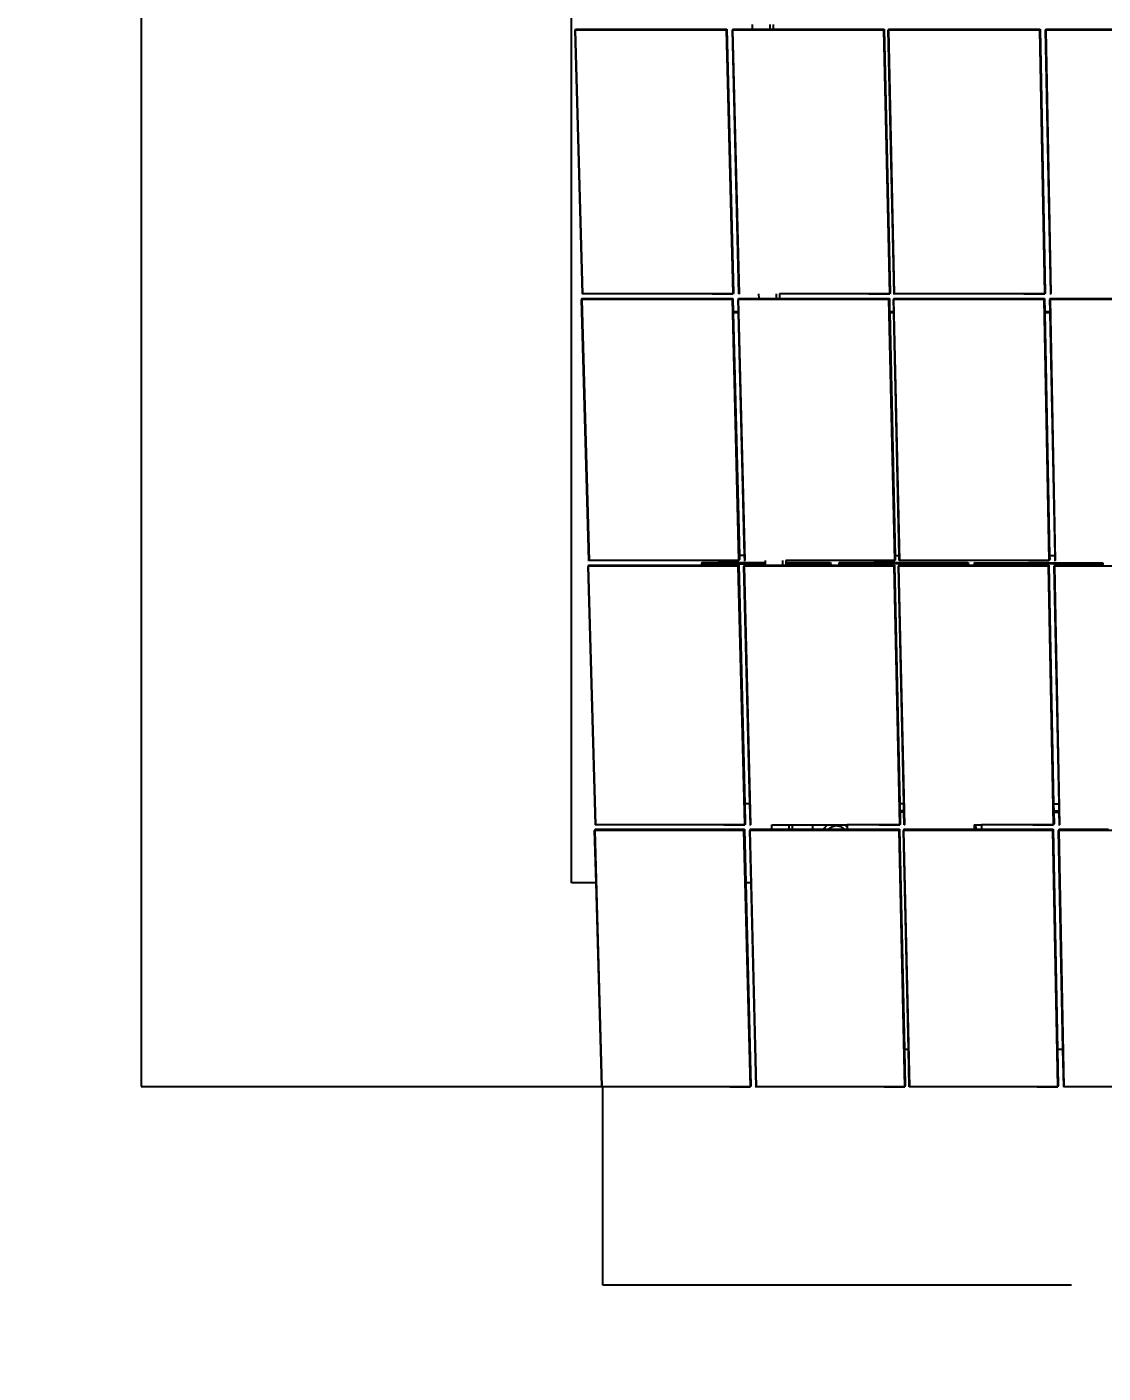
# Model space of a CAD drawing. Header units: inches. Extents: x -877 to 684, y -1170 to 1151.
# Drawn here: x -877 to -441, y -1170 to -625 of the extents above; entities that cross this region are included whole.
import ezdxf

# ---------------------------------------------------------------- set-up
doc = ezdxf.new("R2010")
doc.units = ezdxf.units.IN
doc.header["$MEASUREMENT"] = 0
doc.dimstyles.get("Standard").update_dxf_attribs({"dimtxt": 24, "dimasz": 0.18, "dimexe": 0.18, "dimexo": 0.0625, "dimgap": 0.09, "dimtad": 0, "dimtih": 1, "dimtoh": 1, "dimdec": 4, "dimzin": 0, "dimdsep": 46, "dimtxsty": 'Standard', "dimcen": 0.09, "dimclrd": 1, "dimclre": 1, "dimclrt": 1, "dimadec": 0, "dimazin": 0, "dimtfac": 1, "dimtdec": 4, "dimtofl": 0, "dimtmove": 0, "dimatfit": 3, "dimfxl": 1, "dimtolj": 1, "dimtzin": 0, "dimarcsym": 0})

# ---------------------------------------------------------------- blocks, each defined once
blk = doc.blocks.new('*D3')
at = {"color": 1, "lineweight": -2, "transparency": 16777216}
for p, q in [((-643.67, -1054.26), (-643.67, -1134.57)), ((-147.19, -1054.28), (-147.19, -1134.57)), ((-643.49, -1134.39), (-453.52, -1134.39)), ((-147.37, -1134.39), (-337.34, -1134.39))]:
    blk.add_line(p, q, dxfattribs=at)
at = {"color": 1, "transparency": 16777216}
for points in [[(-643.49, -1134.36), (-643.49, -1134.42), (-643.67, -1134.39)], [(-147.37, -1134.36), (-147.37, -1134.42), (-147.19, -1134.39)]]:
    blk.add_solid(points, dxfattribs=at)
at = {"layer": 'Defpoints', "color": 0, "transparency": 16777216}
for p in [(-643.67, -1054.2), (-147.19, -1054.21), (-643.67, -1134.39)]:
    blk.add_point(p, dxfattribs=at)
at = {"color": 1, "transparency": 16777216, "insert": (-395.43, -1134.39), "char_height": 24, "attachment_point": 5}
blk.add_mtext('\\A1;35\' 6"', dxfattribs=at)
blk = doc.blocks.new('*D4')
at = {"color": 1, "lineweight": -2, "transparency": 16777216}
for p, q in [((-694.87, 1014.8), (-830.6, 1014.8)), ((-830.42, 1014.62), (-830.42, -7.61)), ((-830.42, -1054.02), (-830.42, -31.79)), ((-643.73, -1054.2), (-830.6, -1054.2))]:
    blk.add_line(p, q, dxfattribs=at)
at = {"color": 1, "transparency": 16777216}
for points in [[(-830.45, 1014.62), (-830.39, 1014.62), (-830.42, 1014.8)], [(-830.45, -1054.02), (-830.39, -1054.02), (-830.42, -1054.2)]]:
    blk.add_solid(points, dxfattribs=at)
at = {"layer": 'Defpoints', "color": 0, "transparency": 16777216}
for p in [(-694.81, 1014.8), (-830.42, -1054.2), (-643.67, -1054.2)]:
    blk.add_point(p, dxfattribs=at)
at = {"color": 1, "transparency": 16777216, "insert": (-830.42, -19.7), "char_height": 24, "attachment_point": 5}
blk.add_mtext('\\A1;142\' 1"', dxfattribs=at)

msp = doc.modelspace()

# ---------------------------------------------------------------- linework, layer by layer
for p, q in [((-656.16976, -971.57215), (-656.16976, -561.59888)), ((-654.52643, -625.69559), (-654.74715, -626.07526)), ((-654.74715, -626.07526), (-654.55928, -626.07626)), ((-651.78237, -732.88397), (-654.74715, -626.07526)), ((-654.55928, -626.07626), (-654.47018, -626.07526)), ((-651.59536, -732.88497), (-654.55928, -626.07626)), ((-654.52643, -625.69559), (-593.17562, -625.69655)), ((-593.37565, -626.07623), (-654.47018, -626.07526)), ((-593.17562, -625.69655), (-593.37565, -626.07623)), ((-590.68878, -732.88493), (-593.37565, -626.07623)), ((-593.17562, -625.69655), (-590.49056, -732.47113)), ((-590.80507, -625.69655), (-591.0043, -626.07623)), ((-591.0043, -626.07623), (-590.81644, -626.07723)), ((-588.32816, -732.88493), (-591.0043, -626.07623)), ((-590.81644, -626.07723), (-590.72733, -626.07623)), ((-588.14115, -732.88593), (-590.81644, -626.07723)), ((-590.80507, -625.69655), (-582.80554, -625.69668)), ((-529.63281, -626.07719), (-590.72733, -626.07623)), ((-582.80554, -625.69668), (-582.85161, -623.78861)), ((-582.80554, -625.69668), (-575.70271, -625.69679)), ((-575.70271, -625.69679), (-575.74822, -623.78874)), ((-575.70271, -625.69679), (-574.4861, -625.69681)), ((-574.53151, -623.78876), (-574.4861, -625.69681)), ((-574.4861, -625.69681), (-529.45427, -625.69752)), ((-529.45427, -625.69752), (-529.63281, -626.07719)), ((-527.23457, -732.88589), (-529.63281, -626.07719)), ((-529.45427, -625.69752), (-527.05764, -732.47209)), ((-527.63078, -625.69886), (-527.8087, -626.07854)), ((-527.8087, -626.07854), (-527.62084, -626.07954)), ((-525.41872, -732.88722), (-527.8087, -626.07854)), ((-527.63078, -625.69886), (-466.27998, -625.69983)), ((-527.62084, -626.07954), (-527.53173, -626.07853)), ((-525.23172, -732.88821), (-527.62084, -626.07954)), ((-466.43722, -626.0795), (-527.53173, -626.07853)), ((-466.27998, -625.69983), (-466.43722, -626.0795)), ((-464.32514, -732.88818), (-466.43722, -626.0795)), ((-466.27998, -625.69983), (-464.16932, -732.47438)), ((-463.90943, -625.69983), (-464.06587, -626.0795)), ((-464.06587, -626.0795), (-463.87802, -626.08051)), ((-461.96453, -732.88818), (-464.06587, -626.0795)), ((-463.90943, -625.69983), (-418.9965, -625.70054)), ((-463.87802, -626.08051), (-463.7889, -626.0795)), ((-461.77752, -732.88917), (-463.87802, -626.08051)), ((-402.69439, -626.08047), (-463.7889, -626.0795)), ((-652.07933, -732.88497), (-652.14679, -732.88497)), ((-651.86507, -734.73611), (-652.08387, -735.15063)), ((-652.08387, -735.15063), (-651.89687, -735.15162)), ((-649.14475, -840.97603), (-652.08387, -735.15063)), ((-651.89687, -735.15162), (-651.80818, -735.15063)), ((-648.9586, -840.97702), (-651.89687, -735.15162)), ((-651.78237, -732.88397), (-651.87108, -732.88497)), ((-651.86507, -734.73611), (-590.79786, -734.73707)), ((-590.99617, -735.15159), (-651.80818, -735.15063)), ((-651.59536, -732.88497), (-651.78237, -732.88397)), ((-590.68878, -732.88493), (-651.50666, -732.88397)), ((-599.17552, -732.88494), (-590.68874, -732.88627)), ((-590.79786, -734.73707), (-590.99617, -735.15159)), ((-588.33239, -840.97698), (-590.99617, -735.15159)), ((-590.79786, -734.73707), (-590.66552, -739.99653)), ((-590.49056, -732.47113), (-590.68878, -732.88493)), ((-590.68874, -732.88627), (-590.68878, -732.88493)), ((-588.62512, -732.88593), (-588.69259, -732.88593)), ((-588.43827, -734.73707), (-588.63578, -735.15159)), ((-588.63578, -735.15159), (-588.44879, -735.15258)), ((-588.51427, -739.99831), (-588.63578, -735.15159)), ((-588.44879, -735.15258), (-588.36009, -735.15159)), ((-585.79649, -840.97797), (-588.44879, -735.15258)), ((-588.43827, -734.73707), (-580.17251, -734.7372)), ((-588.32816, -732.88493), (-588.41687, -732.88593)), ((-527.54809, -735.15255), (-588.36009, -735.15159)), ((-588.14115, -732.88593), (-588.32816, -732.88493)), ((-580.17251, -734.7372), (-580.21724, -732.88508)), ((-580.17251, -734.7372), (-573.10177, -734.73731)), ((-573.10177, -734.73731), (-573.14595, -732.88521)), ((-573.10177, -734.73731), (-571.89094, -734.73733)), ((-571.93502, -732.88523), (-571.89094, -734.73733)), ((-527.23457, -732.88589), (-571.93502, -732.88523)), ((-571.89094, -734.73733), (-527.37107, -734.73803)), ((-535.72131, -732.8859), (-527.23454, -732.88723)), ((-527.37107, -734.73803), (-527.54809, -735.15255)), ((-525.17028, -840.97793), (-527.54809, -735.15255)), ((-527.37107, -734.73803), (-527.25283, -740.0024)), ((-527.05764, -732.47209), (-527.23457, -732.88589)), ((-527.23454, -732.88723), (-527.23457, -732.88589)), ((-525.71568, -732.88821), (-525.78315, -732.88821)), ((-525.55601, -734.73936), (-525.73241, -735.15387)), ((-525.73241, -735.15387), (-525.54543, -735.15487)), ((-525.62382, -740.00375), (-525.73241, -735.15387)), ((-525.55601, -734.73936), (-464.48882, -734.74031)), ((-525.54543, -735.15487), (-525.45673, -735.15387)), ((-523.17665, -840.98023), (-525.54543, -735.15487)), ((-525.41872, -732.88722), (-525.50743, -732.88821)), ((-464.64473, -735.15483), (-525.45673, -735.15387)), ((-525.23172, -732.88821), (-525.41872, -732.88722)), ((-464.32514, -732.88818), (-525.14301, -732.88722)), ((-472.81188, -732.88818), (-464.32511, -732.88952)), ((-464.48882, -734.74031), (-464.64473, -735.15483)), ((-462.55045, -840.9802), (-464.64473, -735.15483)), ((-464.48882, -734.74031), (-464.38371, -740.05362)), ((-464.16932, -732.47438), (-464.32514, -732.88818)), ((-464.32511, -732.88952), (-464.32514, -732.88818)), ((-462.26149, -732.88917), (-462.32895, -732.88917)), ((-462.12923, -734.74031), (-462.28434, -735.15483)), ((-462.28434, -735.15483), (-462.09736, -735.15583)), ((-462.18785, -740.05543), (-462.28434, -735.15483)), ((-462.12923, -734.74031), (-417.10354, -734.74102)), ((-462.09736, -735.15583), (-462.00865, -735.15483)), ((-460.01456, -840.98118), (-462.09736, -735.15583)), ((-461.96453, -732.88818), (-462.05324, -732.88917)), ((-401.19666, -735.15579), (-462.00865, -735.15483)), ((-461.77752, -732.88917), (-461.96453, -732.88818)), ((-590.66552, -739.99653), (-588.51427, -739.99831)), ((-590.66552, -739.99653), (-590.65366, -740.46804)), ((-590.65366, -740.46804), (-588.50245, -740.46982)), ((-590.65366, -740.46804), (-588.1749, -838.97763)), ((-588.50245, -740.46982), (-588.51427, -739.99831)), ((-586.03272, -838.97939), (-588.50245, -740.46982)), ((-527.25283, -740.0024), (-525.62382, -740.00375)), ((-527.25283, -740.0024), (-527.24224, -740.4739)), ((-527.24224, -740.4739), (-525.61326, -740.47524)), ((-527.24224, -740.4739), (-525.0296, -838.98348)), ((-525.61326, -740.47524), (-525.62382, -740.00375)), ((-523.40745, -838.98481), (-525.61326, -740.47524)), ((-464.38371, -740.05362), (-462.18785, -740.05543)), ((-464.38371, -740.05362), (-464.37438, -740.5251)), ((-464.37438, -740.5251), (-462.17857, -740.52692)), ((-464.37438, -740.5251), (-462.42558, -839.03401)), ((-462.17857, -740.52692), (-462.18785, -740.05543)), ((-460.23899, -839.0358), (-462.17857, -740.52692)), ((-586.03272, -838.97939), (-588.1749, -838.97763)), ((-588.1749, -838.97763), (-588.13587, -840.52898)), ((-585.98264, -840.97698), (-586.03272, -838.97939)), ((-523.40745, -838.98481), (-525.0296, -838.98348)), ((-525.0296, -838.98348), (-524.99486, -840.52993)), ((-523.3628, -840.97925), (-523.40745, -838.98481)), ((-460.23899, -839.0358), (-462.42558, -839.03401)), ((-462.42558, -839.03401), (-462.39594, -840.5322)), ((-460.2007, -840.9802), (-460.23899, -839.0358)), ((-649.44033, -840.97702), (-649.50749, -840.97702)), ((-649.2282, -842.77316), (-649.44511, -843.22187)), ((-649.44511, -843.22187), (-649.25898, -843.22285)), ((-646.5313, -948.07747), (-649.44511, -843.22187)), ((-649.25898, -843.22285), (-649.17069, -843.22187)), ((-646.346, -948.07845), (-649.25898, -843.22285)), ((-649.14475, -840.97603), (-649.23304, -840.97702)), ((-649.2282, -842.77316), (-603.54853, -842.77387)), ((-588.63859, -843.22282), (-649.17069, -843.22187)), ((-648.9586, -840.97702), (-649.14475, -840.97603)), ((-588.33239, -840.97698), (-648.8703, -840.97603)), ((-603.63383, -842.24035), (-603.56707, -842.24041)), ((-603.36849, -841.73839), (-603.56707, -842.24041)), ((-603.56707, -842.24041), (-577.5761, -842.26171)), ((-603.56707, -842.24041), (-603.54853, -842.77387)), ((-603.54853, -842.77387), (-588.44199, -842.77411)), ((-603.36849, -841.73839), (-577.58823, -841.75952)), ((-596.78006, -840.97698), (-588.33235, -840.97831)), ((-588.44199, -842.77411), (-588.63859, -843.22282)), ((-585.99759, -948.07841), (-588.63859, -843.22282)), ((-588.44199, -842.77411), (-586.00436, -939.5896)), ((-588.13587, -840.52898), (-588.33239, -840.97698)), ((-588.33235, -840.97831), (-588.33239, -840.97698)), ((-586.27823, -840.97797), (-586.34539, -840.97797)), ((-586.09325, -842.77411), (-586.28907, -843.22282)), ((-586.28907, -843.22282), (-586.10294, -843.2238)), ((-583.87153, -939.59133), (-586.28907, -843.22282)), ((-586.10294, -843.2238), (-586.01465, -843.22282)), ((-583.47332, -948.07939), (-586.10294, -843.2238)), ((-586.09325, -842.77411), (-577.56372, -842.77424)), ((-585.98264, -840.97698), (-586.07094, -840.97797)), ((-525.48256, -843.22376), (-586.01465, -843.22282)), ((-585.79649, -840.97797), (-585.98264, -840.97698)), ((-577.58823, -841.75952), (-577.60712, -840.97713)), ((-577.5761, -842.26171), (-577.58823, -841.75952)), ((-577.56372, -842.77424), (-577.5761, -842.26171)), ((-577.56372, -842.77424), (-570.52478, -842.77435)), ((-570.52478, -842.77435), (-570.56764, -840.97726)), ((-570.52478, -842.77435), (-569.31966, -842.77437)), ((-569.36243, -840.97728), (-569.34366, -841.76628)), ((-525.17028, -840.97793), (-569.36243, -840.97728)), ((-569.34366, -841.76628), (-551.39734, -841.78098)), ((-569.34366, -841.76628), (-569.3317, -842.26846)), ((-569.3317, -842.26846), (-569.31966, -842.77437)), ((-551.85163, -842.28279), (-569.3317, -842.26846)), ((-569.31966, -842.77437), (-551.74824, -842.77465)), ((-551.85163, -842.28279), (-551.76332, -842.28126)), ((-551.76332, -842.28126), (-551.61983, -842.28174)), ((-551.76332, -842.28126), (-551.74824, -842.77465)), ((-551.74824, -842.77465), (-551.56288, -842.77465)), ((-551.61983, -842.28174), (-551.57847, -842.2821)), ((-551.5788, -842.28301), (-551.56323, -842.77465)), ((-551.57847, -842.2821), (-551.39014, -841.78015)), ((-551.57847, -842.2821), (-551.39734, -841.78098)), ((-551.57847, -842.2821), (-551.56288, -842.77465)), ((-551.56288, -842.77465), (-551.35867, -842.77465)), ((-551.39734, -841.78098), (-551.39681, -841.79792)), ((-551.39014, -841.78015), (-551.35867, -842.77465)), ((-551.35867, -842.77465), (-551.20264, -842.77465)), ((-551.03687, -841.78031), (-551.21821, -842.28234)), ((-551.03, -841.7804), (-551.21821, -842.28234)), ((-551.21821, -842.28234), (-551.20264, -842.77465)), ((-551.21821, -842.28234), (-551.20262, -842.77465)), ((-551.20264, -842.77465), (-550.99856, -842.77466)), ((-551.03633, -841.79728), (-551.03687, -841.78031)), ((-550.99856, -842.77466), (-551.03, -841.7804)), ((-550.99856, -842.77466), (-547.82702, -842.77471)), ((-547.91059, -842.24012), (-547.84383, -842.24018)), ((-547.6636, -841.73816), (-547.84383, -842.24018)), ((-547.84383, -842.24018), (-547.82702, -842.77471)), ((-496.12861, -842.28257), (-547.84383, -842.24018)), ((-547.82702, -842.77471), (-525.30705, -842.77506)), ((-547.6636, -841.73816), (-495.69267, -841.78075)), ((-533.61796, -840.97793), (-525.17026, -840.97926)), ((-525.30705, -842.77506), (-525.48256, -843.22376)), ((-523.12492, -948.07935), (-525.48256, -843.22376)), ((-525.30705, -842.77506), (-523.13085, -939.59543)), ((-524.99486, -840.52993), (-525.17028, -840.97793)), ((-525.17026, -840.97926), (-525.17028, -840.97793)), ((-523.65839, -840.98023), (-523.72554, -840.98023)), ((-523.50034, -842.77638), (-523.67524, -843.22508)), ((-523.67524, -843.22508), (-523.48911, -843.22607)), ((-521.51581, -939.59675), (-523.67524, -843.22508)), ((-523.50034, -842.77638), (-496.02678, -842.7768)), ((-523.48911, -843.22607), (-523.40082, -843.22508)), ((-521.14042, -948.08164), (-523.48911, -843.22607)), ((-523.3628, -840.97925), (-523.4511, -840.98023)), ((-462.86874, -843.22603), (-523.40082, -843.22508)), ((-523.17665, -840.98023), (-523.3628, -840.97925)), ((-462.55045, -840.9802), (-523.08835, -840.97925)), ((-496.12861, -842.28257), (-496.04036, -842.28103)), ((-496.04036, -842.28103), (-495.89685, -842.28151)), ((-496.04036, -842.28103), (-496.02678, -842.7768)), ((-496.02678, -842.7768), (-495.84145, -842.77681)), ((-495.89685, -842.28151), (-495.85549, -842.28187)), ((-495.85579, -842.28278), (-495.84177, -842.77681)), ((-495.85549, -842.28187), (-495.6855, -841.77992)), ((-495.85549, -842.28187), (-495.69267, -841.78075)), ((-495.85549, -842.28187), (-495.84145, -842.77681)), ((-495.84145, -842.77681), (-495.65725, -842.77681)), ((-495.69267, -841.78075), (-495.69214, -841.79952)), ((-495.6855, -841.77992), (-495.65725, -842.77681)), ((-495.65725, -842.77681), (-495.48118, -842.77681)), ((-495.3322, -841.78008), (-495.4952, -842.28211)), ((-495.32533, -841.78017), (-495.4952, -842.28211)), ((-495.4952, -842.28211), (-495.48118, -842.77681)), ((-495.4952, -842.28211), (-495.48117, -842.77681)), ((-495.48118, -842.77681), (-495.2971, -842.77682)), ((-495.33166, -841.79888), (-495.3322, -841.78008)), ((-495.2971, -842.77682), (-495.32533, -841.78017)), ((-495.2971, -842.77682), (-493.00432, -842.77685)), ((-493.08498, -842.28426), (-493.01822, -842.28431)), ((-492.85604, -841.78228), (-493.01822, -842.28431)), ((-493.01822, -842.28431), (-493.00432, -842.77685)), ((-441.30343, -842.3267), (-493.01822, -842.28431)), ((-493.00432, -842.77685), (-462.71414, -842.77732)), ((-492.85604, -841.78228), (-440.88554, -841.82488)), ((-470.99812, -840.9802), (-462.55042, -840.98152)), ((-462.71414, -842.77732), (-462.86874, -843.22603)), ((-460.79202, -948.0816), (-462.86874, -843.22603)), ((-462.71414, -842.77732), (-460.7963, -939.64527)), ((-462.39594, -840.5322), (-462.55045, -840.9802)), ((-462.55042, -840.98152), (-462.55045, -840.9802)), ((-460.4963, -840.98118), (-460.56345, -840.98118)), ((-460.36541, -842.77732), (-460.51922, -843.22603)), ((-460.51922, -843.22603), (-460.33309, -843.22702)), ((-458.61925, -939.64704), (-460.51922, -843.22603)), ((-460.36541, -842.77732), (-441.20429, -842.77762)), ((-460.33309, -843.22702), (-460.2448, -843.22603)), ((-458.26775, -948.08258), (-460.33309, -843.22702)), ((-460.2007, -840.9802), (-460.28901, -840.98118)), ((-399.71272, -843.22698), (-460.2448, -843.22603)), ((-460.01456, -840.98118), (-460.2007, -840.9802)), ((-441.30343, -842.3267), (-441.21523, -842.32517)), ((-441.21523, -842.32517), (-441.07171, -842.32565)), ((-441.21523, -842.32517), (-441.20429, -842.77762)), ((-441.20429, -842.77762), (-441.019, -842.77763)), ((-441.07171, -842.32565), (-441.03035, -842.326)), ((-441.03061, -842.32692), (-441.01928, -842.77763)), ((-441.03035, -842.326), (-440.87841, -841.82404)), ((-441.03035, -842.326), (-440.88554, -841.82488)), ((-441.03035, -842.326), (-441.019, -842.77763)), ((-441.019, -842.77763), (-440.85447, -842.77763)), ((-440.88554, -841.82488), (-440.88502, -841.84587)), ((-440.87841, -841.82404), (-440.85447, -842.77763)), ((-440.85447, -842.77763), (-440.65869, -842.77763)), ((-583.87153, -939.59133), (-586.00436, -939.5896)), ((-586.00436, -939.5896), (-585.80275, -947.59685)), ((-583.65862, -948.07841), (-583.87153, -939.59133)), ((-521.51581, -939.59675), (-523.13085, -939.59543)), ((-523.13085, -939.59543), (-523.07006, -942.29992)), ((-523.07006, -942.29992), (-521.45521, -942.30123)), ((-523.07006, -942.29992), (-523.0581, -942.83201)), ((-523.0581, -942.83201), (-521.44329, -942.83332)), ((-523.0581, -942.83201), (-522.95098, -947.5978)), ((-521.45521, -942.30123), (-521.51581, -939.59675)), ((-521.44329, -942.83332), (-521.45521, -942.30123)), ((-521.32571, -948.08066), (-521.44329, -942.83332)), ((-458.61925, -939.64704), (-460.7963, -939.64527)), ((-460.7963, -939.64527), (-460.74276, -942.34973)), ((-460.74276, -942.34973), (-458.56596, -942.3515)), ((-460.74276, -942.34973), (-460.73222, -942.88182)), ((-460.73222, -942.88182), (-458.55547, -942.88359)), ((-460.73222, -942.88182), (-460.63881, -947.60004)), ((-458.56596, -942.3515), (-458.61925, -939.64704)), ((-458.55547, -942.88359), (-458.56596, -942.3515)), ((-458.45304, -948.0816), (-458.55547, -942.88359)), ((-646.82553, -948.07845), (-646.89238, -948.07845)), ((-646.5313, -948.07747), (-646.61919, -948.07845)), ((-646.346, -948.07845), (-646.5313, -948.07747)), ((-585.99759, -948.07841), (-646.25811, -948.07747)), ((-594.40656, -948.07842), (-585.99756, -948.07973)), ((-585.80275, -947.59685), (-585.99759, -948.07841)), ((-585.99756, -948.07973), (-585.99759, -948.07841)), ((-583.95285, -948.07939), (-584.0197, -948.07939)), ((-583.65862, -948.07841), (-583.74651, -948.07939)), ((-583.47332, -948.07939), (-583.65862, -948.07841)), ((-574.97883, -949.8216), (-575.02092, -948.07857)), ((-575.02092, -948.07857), (-568.01296, -948.0787)), ((-567.97139, -949.82171), (-568.01296, -948.0787)), ((-568.01296, -948.0787), (-566.81343, -948.07872)), ((-566.81343, -948.07872), (-566.77194, -949.82173)), ((-566.81343, -948.07872), (-558.37749, -948.07887)), ((-558.37749, -949.82186), (-558.37749, -948.07887)), ((-558.37749, -948.07887), (-552.39936, -948.07898)), ((-554.1423, -949.82192), (-552.39936, -948.07898)), ((-554.12686, -949.82192), (-552.38391, -948.07898)), ((-552.39936, -948.07898), (-552.38391, -948.07898)), ((-552.38391, -948.07898), (-545.38576, -948.07911)), ((-551.65926, -949.39748), (-550.65264, -948.7995)), ((-550.65264, -948.7995), (-549.52554, -948.48243)), ((-548.35479, -948.46788), (-549.52554, -948.48243)), ((-548.35479, -948.46788), (-547.22016, -948.75684)), ((-547.22016, -948.75684), (-546.19898, -949.32961)), ((-545.38576, -948.07911), (-544.48579, -948.97908)), ((-545.38576, -948.07911), (-545.32746, -948.07911)), ((-545.32746, -948.07911), (-544.48768, -948.91889)), ((-545.32746, -948.07911), (-544.5141, -948.07912)), ((-544.5141, -948.07912), (-544.48768, -948.91889)), ((-523.12492, -948.07935), (-544.5141, -948.07912)), ((-544.48768, -948.91889), (-544.48579, -948.97908)), ((-544.48579, -948.97908), (-544.45927, -949.82207)), ((-531.53388, -948.07936), (-523.12489, -948.08067)), ((-522.95098, -947.5978), (-523.12492, -948.07935)), ((-523.12489, -948.08067), (-523.12492, -948.07935)), ((-521.61995, -948.08164), (-521.6868, -948.08164)), ((-521.32571, -948.08066), (-521.41361, -948.08164)), ((-521.14042, -948.08164), (-521.32571, -948.08066)), ((-493.0367, -948.08117), (-492.98721, -949.82415)), ((-493.0367, -948.08117), (-492.85266, -948.08117)), ((-492.85284, -948.08117), (-492.80337, -949.82415)), ((-492.85266, -948.08117), (-492.80324, -949.82415)), ((-492.85266, -948.08117), (-492.6696, -948.08118)), ((-492.6696, -948.08118), (-492.6202, -949.82416)), ((-492.6696, -948.08118), (-492.49463, -948.08118)), ((-492.49463, -948.08118), (-492.44525, -949.82416)), ((-492.49463, -948.08118), (-492.3117, -948.08118)), ((-492.49449, -948.08118), (-492.44505, -949.82416)), ((-492.26234, -949.82416), (-492.3117, -948.08118)), ((-492.3117, -948.08118), (-490.03308, -948.08123)), ((-490.03308, -948.08123), (-489.9839, -949.8242)), ((-460.79202, -948.0816), (-490.03308, -948.08123)), ((-469.20098, -948.0816), (-460.792, -948.08291)), ((-460.63881, -947.60004), (-460.79202, -948.0816)), ((-460.792, -948.08291), (-460.79202, -948.0816)), ((-458.74728, -948.08258), (-458.81413, -948.08258)), ((-458.45304, -948.0816), (-458.54094, -948.08258)), ((-458.26775, -948.08258), (-458.45304, -948.0816)), ((-646.61548, -949.82052), (-646.83053, -950.30277)), ((-646.83053, -950.30277), (-646.64525, -950.30375)), ((-646.23915, -971.57215), (-646.83053, -950.30277)), ((-646.64525, -950.30375), (-646.55737, -950.30277)), ((-643.75723, -1054.20282), (-646.64525, -950.30375)), ((-646.61548, -949.82052), (-586.10769, -949.82146)), ((-586.30262, -950.30371), (-646.55737, -950.30277)), ((-586.10769, -949.82146), (-586.30262, -950.30371)), ((-583.6841, -1054.20279), (-586.30262, -950.30371)), ((-586.10769, -949.82146), (-585.55971, -971.57215)), ((-583.76971, -949.82146), (-583.96386, -950.30371)), ((-583.96386, -950.30371), (-583.77859, -950.30469)), ((-583.42998, -971.57215), (-583.96386, -950.30371)), ((-583.77859, -950.30469), (-583.6907, -950.30371)), ((-581.17134, -1054.20375), (-583.77859, -950.30469)), ((-583.76971, -949.82146), (-574.97883, -949.8216)), ((-523.43596, -950.30466), (-583.6907, -950.30371)), ((-574.97883, -949.8216), (-567.97139, -949.82171)), ((-567.97139, -949.82171), (-566.77194, -949.82173)), ((-566.77194, -949.82173), (-558.37749, -949.82186)), ((-558.37749, -949.82186), (-554.1423, -949.82192)), ((-554.1423, -949.82192), (-554.12686, -949.82192)), ((-554.12686, -949.82192), (-552.07332, -949.82196)), ((-552.07332, -949.82196), (-551.65926, -949.39748)), ((-552.07332, -949.82196), (-545.69414, -949.82206)), ((-546.19898, -949.32961), (-545.69414, -949.82206)), ((-545.69414, -949.82206), (-544.45927, -949.82207)), ((-544.45927, -949.82207), (-523.26193, -949.8224)), ((-523.26193, -949.8224), (-523.43596, -950.30466)), ((-521.09821, -1054.20372), (-523.43596, -950.30466)), ((-523.26193, -949.8224), (-521.25576, -1039.01655)), ((-521.46349, -949.82371), (-521.63692, -950.30596)), ((-521.63692, -950.30596), (-521.45165, -950.30694)), ((-519.64775, -1039.01784), (-521.63692, -950.30596)), ((-521.46349, -949.82371), (-492.98721, -949.82415)), ((-521.45165, -950.30694), (-521.36376, -950.30596)), ((-519.12276, -1054.20598), (-521.45165, -950.30694)), ((-461.10902, -950.3069), (-521.36376, -950.30596)), ((-492.98721, -949.82415), (-492.80324, -949.82415)), ((-492.80324, -949.82415), (-492.6202, -949.82416)), ((-492.6202, -949.82416), (-492.44525, -949.82416)), ((-492.44525, -949.82416), (-492.26234, -949.82416)), ((-492.26234, -949.82416), (-489.9839, -949.8242)), ((-489.9839, -949.8242), (-460.95572, -949.82465)), ((-460.95572, -949.82465), (-461.10902, -950.3069)), ((-459.04964, -1054.20594), (-461.10902, -950.3069)), ((-460.95572, -949.82465), (-459.1875, -1039.0657)), ((-458.61774, -949.82465), (-458.77027, -950.3069)), ((-458.77027, -950.3069), (-458.585, -950.30788)), ((-457.01987, -1039.06744), (-458.77027, -950.3069)), ((-458.61774, -949.82465), (-438.51205, -949.82496)), ((-458.585, -950.30788), (-458.4971, -950.3069)), ((-456.53688, -1054.20691), (-458.585, -950.30788)), ((-398.24237, -950.30784), (-458.4971, -950.3069)), ((-646.23915, -971.57215), (-656.16976, -971.57215)), ((-643.94169, -1054.20185), (-646.23915, -971.57215)), ((-583.42998, -971.57215), (-585.55971, -971.57215)), ((-585.55971, -971.57215), (-583.49091, -1053.6883)), ((-581.35579, -1054.20279), (-583.42998, -971.57215)), ((-519.64775, -1039.01784), (-521.25576, -1039.01655)), ((-521.25576, -1039.01655), (-520.92574, -1053.68923)), ((-519.30721, -1054.20501), (-519.64775, -1039.01784)), ((-457.01987, -1039.06744), (-459.1875, -1039.0657)), ((-459.1875, -1039.0657), (-458.8977, -1053.69146)), ((-456.72133, -1054.20594), (-457.01987, -1039.06744)), ((-644.23458, -1054.20282), (-644.30112, -1054.20282)), ((-643.94169, -1054.20185), (-644.02918, -1054.20282)), ((-643.75723, -1054.20282), (-643.94169, -1054.20185)), ((-583.6841, -1054.20279), (-643.66974, -1054.20185)), ((-592.05471, -1054.20279), (-583.68407, -1054.20409)), ((-583.49091, -1053.6883), (-583.6841, -1054.20279)), ((-583.68407, -1054.20409), (-583.6841, -1054.20279)), ((-581.64868, -1054.20376), (-581.71523, -1054.20376)), ((-581.35579, -1054.20279), (-581.44328, -1054.20376)), ((-581.17134, -1054.20375), (-581.35579, -1054.20279)), ((-521.09821, -1054.20372), (-581.08385, -1054.20279)), ((-529.46882, -1054.20372), (-521.09818, -1054.20502)), ((-520.92574, -1053.68923), (-521.09821, -1054.20372)), ((-521.09818, -1054.20502), (-521.09821, -1054.20372)), ((-519.60011, -1054.20598), (-519.66665, -1054.20598)), ((-519.30721, -1054.20501), (-519.39471, -1054.20598)), ((-519.12276, -1054.20598), (-519.30721, -1054.20501)), ((-459.04964, -1054.20594), (-519.03527, -1054.20501)), ((-467.42024, -1054.20595), (-459.04961, -1054.20725)), ((-458.8977, -1053.69146), (-459.04964, -1054.20594)), ((-459.04961, -1054.20725), (-459.04964, -1054.20594)), ((-457.01423, -1054.20691), (-457.08077, -1054.20691)), ((-456.72133, -1054.20594), (-456.80883, -1054.20691)), ((-456.53688, -1054.20691), (-456.72133, -1054.20594)), ((-396.46376, -1054.20688), (-456.44939, -1054.20594))]:
    msp.add_line(p, q)

# ---------------------------------------------------------------- dimensions: what is measured, and where the dimension line sits
dim = msp.add_linear_dim(base=(-830.42068, -1054.20185), p1=(-694.81205, 1014.79593), p2=(-643.66974, -1054.20185), angle=90, text='142\' 1"', dimstyle='Standard')
dim.commit()
dim.dimension.update_dxf_attribs({"geometry": '*D4', "text_midpoint": (-830.42068, -19.70296)})
dim = msp.add_linear_dim(base=(-643.66974, -1134.38786), p1=(-147.19496, -1054.21449), p2=(-643.66974, -1054.20185), text='35\' 6"', dimstyle='Standard')
dim.commit()
dim.dimension.update_dxf_attribs({"geometry": '*D3', "text_midpoint": (-395.43235, -1134.38786)})

doc.saveas('drawing.dxf')
